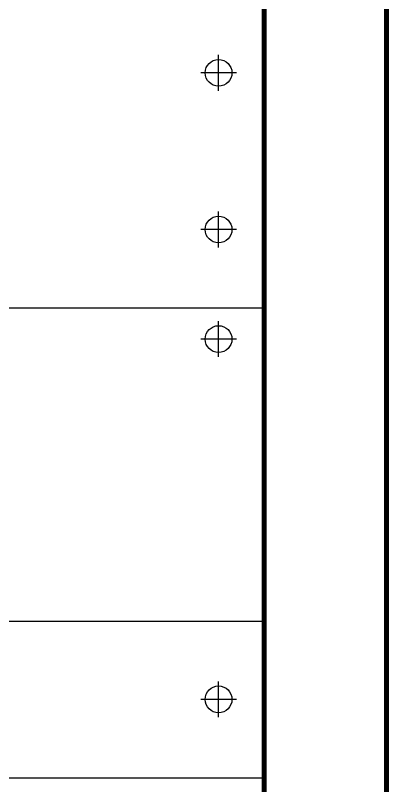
# Model space of a CAD drawing. Header units: millimetres. Extents: x 2974 to 5671, y 1205 to 3288.
# Drawn here: x 4294.44 to 4317.72, y 1657.14 to 1704.3 of the extents above; entities that cross this region are included whole.
import ezdxf

# ---------------------------------------------------------------- set-up
doc = ezdxf.new("R2010")
doc.units = ezdxf.units.MM
doc.layers.add('0-RACK', color=7, linetype='Continuous')

msp = doc.modelspace()

# ---------------------------------------------------------------- linework, layer by layer
at = {"layer": '0-RACK', "color": 0}
for p, q in [((4306.88322, 1699.68609, -0.02095), (4306.88322, 1701.875, -0.02095)), ((4307.97767, 1700.78055, -0.02095), (4305.78876, 1700.78055, -0.02095)), ((4306.88322, 1690.0937, -0.02095), (4306.88322, 1692.28262, -0.02095)), ((4307.97767, 1691.18816, -0.02095), (4305.78876, 1691.18816, -0.02095)), ((4306.88322, 1683.38233, -0.02095), (4306.88322, 1685.57125, -0.02095)), ((4307.97767, 1684.47679, -0.02095), (4305.78876, 1684.47679, -0.02095)), ((4306.88322, 1661.32314, -0.02095), (4306.88322, 1663.51206, -0.02095)), ((4307.97767, 1662.4176, -0.02095), (4305.78876, 1662.4176, -0.02095))]:
    msp.add_line(p, q, dxfattribs=at)
at = {"layer": '0-RACK', "color": 0, "linetype": 'Continuous'}
for p, q in [((4219.90353, 1686.39527, -0.02095), (4309.68042, 1686.39527, -0.02095)), ((4219.90353, 1686.39527, -0.02095), (4309.68042, 1686.39527, -0.02095)), ((4219.90353, 1667.21049, -0.02095), (4309.68042, 1667.21049, -0.02095)), ((4219.90353, 1657.6181, -0.02095), (4309.68042, 1657.6181, -0.02095)), ((4219.90353, 1657.6181, -0.02095), (4309.68042, 1657.6181, -0.02095))]:
    msp.add_line(p, q, dxfattribs=at)
at = {"layer": '0-RACK', "color": 0, "linetype": 'Continuous', "const_width": 0.29926, "elevation": -0.02095}
msp.add_lwpolyline([(4274.3059, 1766.39731), (4317.16183, 1741.84522), (4212.42213, 1741.84522), (4317.16183, 1741.84522), (4317.16183, 1295.22826)], dxfattribs=at)
msp.add_lwpolyline([(4219.90353, 1302.69976), (4219.90353, 1734.3539), (4309.68042, 1734.3539), (4309.68042, 1302.69976)], close=True, dxfattribs=at)
at = {"layer": '0-RACK', "color": 0}
for centre in [(4306.88322, 1700.78055, -0.02095), (4306.88322, 1691.18816, -0.02095), (4306.88322, 1684.47679, -0.02095), (4306.88322, 1662.4176, -0.02095)]:
    msp.add_circle(centre, 0.82076, dxfattribs=at)

doc.saveas('drawing.dxf')
